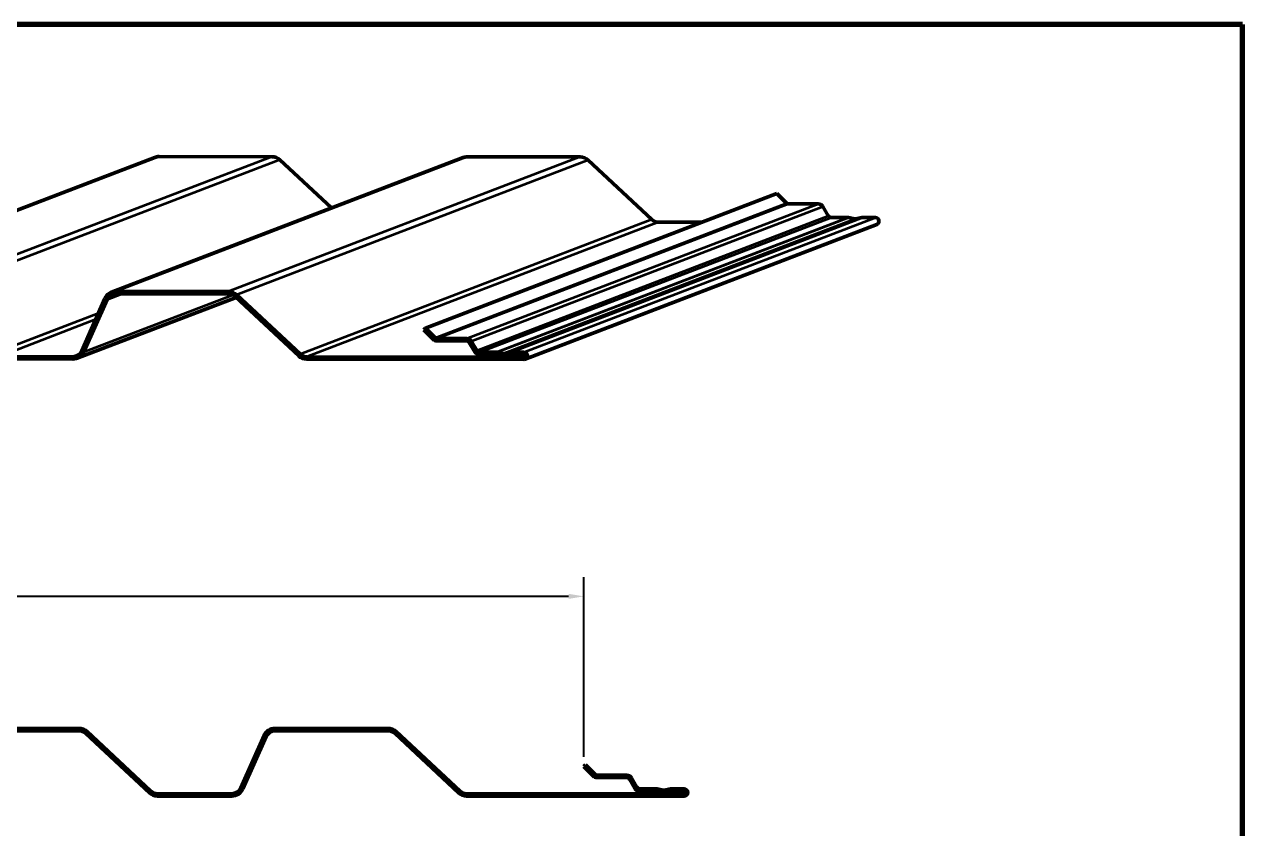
# Model space of a CAD drawing. Header units: inches. Extents: x 1.3 to 75.2, y 1.3 to 48.1.
# Drawn here: x 39.68 to 75.15, y 24.75 to 48.15 of the extents above; entities that cross this region are included whole.
import ezdxf

# ---------------------------------------------------------------- set-up
doc = ezdxf.new("R2010")
doc.units = ezdxf.units.IN
doc.header["$LTSCALE"] = 4.5
doc.header["$MEASUREMENT"] = 0
doc.layers.get('0').update_dxf_attribs({"lineweight": 13})
for name, color, linetype, lineweight in [('Border (ANSI)', 7, 'Continuous', 70), ('Dimension (ANSI)', 7, 'Continuous', 25), ('Visible (ANSI)', 7, 'Continuous', 50), ('Visible Narrow (ANSI)', 7, 'Continuous', 35)]:
    doc.layers.add(name, color=color, linetype=linetype, lineweight=lineweight)
doc.styles.add('Note Text (ANSI)', font='tahoma.ttf')
doc.dimstyles.new('Default - Fraction (ANSI)', dxfattribs={"dimscale": 4.5, "dimtxt": 0.12, "dimasz": 0.098425, "dimexe": 0.125, "dimexo": 0.0625, "dimgap": 0.031496, "dimtad": 0, "dimtih": 1, "dimtoh": 1, "dimdec": 4, "dimrnd": 1e-08, "dimzin": 0, "dimdsep": 46, "dimlunit": 5, "dimtxsty": 'Note Text (ANSI)', "dimcen": 0.09, "dimdle": 0.393701, "dimclrd": 256, "dimclre": 256, "dimclrt": 256, "dimadec": 0, "dimazin": 3, "dimtfac": 1, "dimtofl": 0, "dimtmove": 0, "dimatfit": 3, "dimfxl": 0, "dimfrac": 2, "dimtolj": 1, "dimtzin": 12, "dimlwd": -1, "dimlwe": -1, "dimarcsym": 0})

# ---------------------------------------------------------------- blocks, each defined once
blk = doc.blocks.new('Borders ATAS A Border')
at = {"layer": 'Border (ANSI)'}
for p, q in [((16.7, 10.7), (0.3, 10.7)), ((16.7, 0.3), (16.7, 10.7))]:
    blk.add_line(p, q, dxfattribs=at)
blk = doc.blocks.new('*D8')
at = {"layer": 'Defpoints', "color": 0, "transparency": 16777216}
for p in [(19.787, 31.508), (19.787, 27.61), (55.968, 26.555)]:
    blk.add_point(p, dxfattribs=at)
at = {"layer": 'Dimension (ANSI)', "transparency": 16777216}
for p, q in [((19.787, 27.892), (19.787, 32.071)), ((55.968, 26.836), (55.968, 32.071)), ((20.23, 31.508), (37.243, 31.508)), ((55.525, 31.508), (38.512, 31.508))]:
    blk.add_line(p, q, dxfattribs=at)
for points in [[(20.23, 31.582), (20.23, 31.434), (19.787, 31.508)], [(55.525, 31.582), (55.525, 31.434), (55.968, 31.508)]]:
    blk.add_solid(points, dxfattribs=at)
at = {"layer": 'Dimension (ANSI)', "transparency": 16777216, "insert": (37.385, 31.789), "char_height": 0.54, "attachment_point": 1, "style": 'Note Text (ANSI)'}
blk.add_mtext('\\A1;16{"}', dxfattribs=at)

msp = doc.modelspace()

# ---------------------------------------------------------------- linework, layer by layer
at = {"layer": 'Visible (ANSI)'}
for p, q in [((33.24384, 40.36296), (43.47751, 44.28025)), ((42.21794, 40.35686), (52.4516, 44.27415)), ((43.60165, 44.30315), (46.88457, 44.30091)), ((47.12187, 44.2071), (48.62011, 42.80751)), ((52.57575, 44.29704), (55.85866, 44.29481)), ((56.09597, 44.201), (57.95061, 42.46847)), ((61.59006, 43.2276), (51.3564, 39.31031)), ((61.86964, 42.94756), (61.59006, 43.2276)), ((62.79066, 42.92718), (61.91727, 42.92777)), ((63.08393, 42.57612), (62.92678, 42.84837)), ((64.49727, 42.32784), (54.26361, 38.41056)), ((58.14198, 42.39281), (59.407, 42.39195)), ((63.65067, 42.52851), (63.1656, 42.52884)), ((63.85543, 42.4953), (63.67332, 42.52657)), ((64.06009, 42.52631), (63.87808, 42.49528)), ((64.46012, 42.52796), (64.08274, 42.52822)), ((45.84555, 40.20724), (41.21722, 38.43559)), ((42.02471, 40.17316), (41.34891, 38.64677)), ((41.41044, 38.61929), (42.08624, 40.14568)), ((45.62499, 40.37753), (42.34208, 40.37976)), ((42.34218, 40.31229), (45.6251, 40.31005)), ((45.81647, 40.2344), (47.67111, 38.50187)), ((47.71694, 38.55118), (45.8623, 40.28371)), ((51.3564, 39.31031), (51.30888, 39.26263)), ((51.30888, 39.26263), (51.58846, 38.9826)), ((51.63598, 39.03028), (51.3564, 39.31031)), ((52.55699, 39.00989), (51.6836, 39.01048)), ((51.6837, 38.94301), (52.55709, 38.94242)), ((52.63488, 38.89738), (52.79202, 38.62514)), ((52.85026, 38.65884), (52.69312, 38.93108)), ((41.09297, 38.48016), (38.93422, 38.48163)), ((38.93432, 38.41416), (41.09308, 38.41269)), ((54.22666, 38.47123), (47.90831, 38.47553)), ((47.90842, 38.40806), (54.22677, 38.40376)), ((53.41701, 38.61122), (52.93194, 38.61155)), ((52.93204, 38.54408), (53.41711, 38.54375)), ((53.42843, 38.54278), (53.61054, 38.51151)), ((53.62177, 38.57801), (53.43966, 38.60928)), ((53.82643, 38.60902), (53.64441, 38.578)), ((53.65584, 38.51148), (53.83785, 38.5425)), ((54.22645, 38.61067), (53.84907, 38.61093)), ((53.84917, 38.54346), (54.22655, 38.5432))]:
    msp.add_line(p, q, dxfattribs=at)
at = {"layer": 'Visible (ANSI)', "color": 5, "true_color": 0x0000ff}
for p, q in [((41.26975, 27.66672), (37.97736, 27.66672)), ((50.26975, 27.66672), (46.97736, 27.66672)), ((37.97736, 27.59922), (41.26975, 27.59922)), ((41.46157, 27.52366), (43.31891, 25.79166)), ((43.36495, 25.84102), (41.5076, 27.57303)), ((46.65876, 27.45982), (45.97868, 25.93232)), ((46.04034, 25.90487), (46.72043, 27.43236)), ((46.97736, 27.59922), (50.26975, 27.59922)), ((50.46157, 27.52366), (52.31891, 25.79166)), ((52.36495, 25.84102), (50.5076, 27.57303)), ((56.01608, 26.60295), (55.96835, 26.55522)), ((56.29604, 26.32299), (56.01608, 26.60295)), ((55.96835, 26.55522), (56.24831, 26.27526)), ((57.21967, 26.30322), (56.34377, 26.30322)), ((56.34377, 26.23572), (57.21967, 26.23572)), ((57.29762, 26.19072), (57.4548, 25.91847)), ((57.51326, 25.95222), (57.35607, 26.22447)), ((58.08157, 25.90497), (57.5951, 25.90497)), ((58.28687, 25.87188), (58.10428, 25.90304)), ((58.49217, 25.90304), (58.30958, 25.87188)), ((58.89335, 25.90497), (58.51488, 25.90497)), ((45.72174, 25.76547), (43.55676, 25.76547)), ((43.55676, 25.69797), (45.72174, 25.69797)), ((58.89335, 25.76547), (52.55676, 25.76547)), ((52.55676, 25.69797), (58.89335, 25.69797)), ((57.5951, 25.83747), (58.08157, 25.83747)), ((58.09292, 25.8365), (58.27551, 25.80534)), ((58.32093, 25.80534), (58.50352, 25.8365)), ((58.51488, 25.83747), (58.89335, 25.83747))]:
    msp.add_line(p, q, dxfattribs=at)
for centre, radius, start, end in [((41.26975, 27.31797), 0.34875, 47, 90), ((46.97736, 27.31797), 0.34875, 90, 156), ((50.26975, 27.31797), 0.34875, 47, 90), ((41.26975, 27.31797), 0.28125, 47, 90), ((46.97736, 27.31797), 0.28125, 90, 156), ((50.26975, 27.31797), 0.28125, 47, 90), ((56.34377, 26.37072), 0.135, 225, 270), ((56.34377, 26.37072), 0.0675, 225, 270), ((57.21967, 26.14572), 0.1575, 30, 90), ((45.72174, 26.04672), 0.28125, 270, 336), ((45.72174, 26.04672), 0.34875, 270, 336), ((57.21967, 26.14572), 0.09, 30, 90), ((57.5951, 25.99947), 0.162, 210, 270), ((57.5951, 25.99947), 0.0945, 210, 270), ((58.08157, 25.76997), 0.135, 80.314834, 90), ((58.51488, 25.76997), 0.135, 90, 99.685166), ((58.89335, 25.80147), 0.1035, 270, 90), ((43.55676, 26.04672), 0.34875, 227, 270), ((43.55676, 26.04672), 0.28125, 227, 270), ((52.55676, 26.04672), 0.34875, 227, 270), ((52.55676, 26.04672), 0.28125, 227, 270), ((58.08157, 25.76997), 0.0675, 80.314834, 90), ((58.29822, 25.93842), 0.135, 260.314834, 279.685166), ((58.29822, 25.93842), 0.0675, 260.314834, 279.685166), ((58.51488, 25.76997), 0.0675, 90, 99.685166), ((58.89335, 25.80147), 0.036, 270, 90)]:
    msp.add_arc(centre, radius, start, end, dxfattribs=at)
at = {"layer": 'Visible (ANSI)'}
for centre, major_axis, start_param, end_param in [((43.60218, 43.95454), (-0.12467, 0.3257), 5.91803151, 6.28318531), ((46.8851, 43.95231), (-0.12467, 0.3257), 5.16753994, 5.91803151), ((52.57628, 43.94844), (-0.12467, 0.3257), 5.91803151, 6.28318531), ((55.85919, 43.94621), (-0.12467, 0.3257), 5.16753994, 5.91803151), ((61.91716, 42.99524), (0.02413, -0.06304), 5.13263335, 5.91803151), ((62.7909, 42.76974), (-0.0563, 0.14709), 4.87083396, 5.91803151), ((63.16546, 42.6233), (0.03378, -0.08826), 4.87083396, 5.91803151), ((58.14155, 42.67394), (0.10054, -0.26266), 5.16753994, 5.91803151), ((63.65088, 42.39357), (-0.04826, 0.12608), 5.74899349, 5.91803151), ((63.86665, 42.5618), (0.02413, -0.06304), 5.74899349, 6.08706954), ((64.08294, 42.39327), (-0.04826, 0.12608), 5.91803151, 6.08706954), ((64.46027, 42.4245), (0.037, -0.09666), 0, 2.77643886), ((42.34261, 40.03115), (-0.12467, 0.3257), 5.91803151, 7.06994882), ((42.34261, 40.03115), (-0.10054, 0.26266), 5.91803151, 7.06994882), ((45.62553, 40.02892), (-0.12467, 0.3257), 5.16753994, 5.91803151), ((45.62553, 40.02892), (-0.10054, 0.26266), 5.16753994, 5.91803151), ((51.6835, 39.07795), (0.02413, -0.06304), 5.13263335, 5.91803151), ((51.6835, 39.07795), (0.04826, -0.12608), 5.13263335, 5.91803151), ((52.55723, 38.85246), (-0.0563, 0.14709), 4.87083396, 5.91803151), ((52.55723, 38.85246), (-0.03217, 0.08405), 4.87083396, 5.91803151), ((41.09255, 38.76129), (0.10054, -0.26266), 5.91803151, 7.06994882), ((41.09255, 38.76129), (0.12467, -0.3257), 5.91803151, 7.06994882), ((47.90789, 38.75666), (0.12467, -0.3257), 5.16753994, 5.91803151), ((47.90789, 38.75666), (0.10054, -0.26266), 5.16753994, 5.91803151), ((52.93179, 38.70601), (0.05791, -0.15129), 4.87083396, 5.91803151), ((52.93179, 38.70601), (0.03378, -0.08826), 4.87083396, 5.91803151), ((53.41721, 38.47628), (-0.04826, 0.12608), 5.74899349, 5.91803151), ((53.41721, 38.47628), (-0.02413, 0.06304), 5.74899349, 5.91803151), ((53.63299, 38.64451), (0.04826, -0.12608), 5.74899349, 6.08706954), ((53.63299, 38.64451), (0.02413, -0.06304), 5.74899349, 6.08706954), ((53.84928, 38.47599), (-0.04826, 0.12608), 5.91803151, 6.08706954), ((53.84928, 38.47599), (-0.02413, 0.06304), 5.91803151, 6.08706954), ((54.22661, 38.50722), (0.037, -0.09666), 5.91803151, 9.05962417), ((54.22661, 38.50722), (-0.01287, 0.03362), 2.77643886, 5.91803151)]:
    msp.add_ellipse(centre, major_axis=major_axis, ratio=0.99670037, start_param=start_param, end_param=end_param, dxfattribs=at)
at = {"layer": 'Visible Narrow (ANSI)'}
for p, q in [((43.60165, 44.30315), (33.36799, 40.38586)), ((46.88457, 44.30091), (36.6509, 40.38363)), ((47.12187, 44.2071), (36.88821, 40.28981)), ((52.57575, 44.29704), (42.34208, 40.37976)), ((55.85866, 44.29481), (45.62499, 40.37753)), ((56.09597, 44.201), (45.8623, 40.28371)), ((51.63598, 39.03028), (61.86964, 42.94756)), ((51.6836, 39.01048), (61.91727, 42.92777)), ((52.55699, 39.00989), (62.79066, 42.92718)), ((52.69312, 38.93108), (62.92678, 42.84837)), ((52.85026, 38.65884), (63.08393, 42.57612)), ((57.95061, 42.46847), (47.71694, 38.55118)), ((58.14198, 42.39281), (47.90831, 38.47553)), ((52.93194, 38.61155), (63.1656, 42.52884)), ((53.41701, 38.61122), (63.65067, 42.52851)), ((53.43966, 38.60928), (63.67332, 42.52657)), ((53.62177, 38.57801), (63.85543, 42.4953)), ((53.64441, 38.578), (63.87808, 42.49528)), ((53.82643, 38.60902), (64.06009, 42.52631)), ((53.84907, 38.61093), (64.08274, 42.52822)), ((54.22645, 38.61067), (64.46012, 42.52796)), ((41.41044, 38.61929), (45.75019, 40.28047)), ((42.02471, 40.17316), (42.08624, 40.14568)), ((42.08624, 40.14568), (42.52118, 40.31216)), ((42.34208, 40.37976), (42.34218, 40.31229)), ((45.62499, 40.37753), (45.6251, 40.31005)), ((45.8623, 40.28371), (45.81647, 40.2344)), ((41.833, 39.74014), (38.74285, 38.55728)), ((41.75362, 39.56085), (38.93422, 38.48163)), ((51.58846, 38.9826), (51.63598, 39.03028)), ((51.6837, 38.94301), (51.6836, 39.01048)), ((52.55709, 38.94242), (52.55699, 39.00989)), ((52.63488, 38.89738), (52.69312, 38.93108)), ((41.27995, 38.55173), (41.09297, 38.48016)), ((41.09297, 38.48016), (41.09308, 38.41269)), ((41.34891, 38.64677), (41.41044, 38.61929)), ((47.71694, 38.55118), (47.67111, 38.50187)), ((47.90831, 38.47553), (47.90842, 38.40806)), ((52.79202, 38.62514), (52.85026, 38.65884)), ((52.93204, 38.54408), (52.93194, 38.61155)), ((53.41711, 38.54375), (53.41701, 38.61122)), ((53.42843, 38.54278), (53.43966, 38.60928)), ((53.61054, 38.51151), (53.62177, 38.57801)), ((53.65584, 38.51148), (53.64441, 38.578)), ((53.83785, 38.5425), (53.82643, 38.60902)), ((53.84917, 38.54346), (53.84907, 38.61093)), ((54.22655, 38.5432), (54.22645, 38.61067)), ((54.2506, 38.48039), (54.22666, 38.47123)), ((54.22666, 38.47123), (54.22677, 38.40376))]:
    msp.add_line(p, q, dxfattribs=at)

# ---------------------------------------------------------------- block references
at = {"xscale": 4.5, "yscale": 4.5, "zscale": 4.5}
msp.add_blockref('Borders ATAS A Border', (0, 0), dxfattribs=at)

# ---------------------------------------------------------------- dimensions: what is measured, and where the dimension line sits
at = {"layer": 'Dimension (ANSI)'}
dim = msp.add_linear_dim(base=(19.78742, 31.50809), p1=(55.96835, 26.55522), p2=(19.78742, 27.61045), angle=180, text='<>{"}', dimstyle='Default - Fraction (ANSI)', override={"dimtih": 0, "dimtoh": 0, "dimdec": 2, "dimlfac": 0.444444, "dimtp": 0, "dimtm": 0, "dimtdec": 2, "dimatfit": 1}, dxfattribs=at)
dim.commit()
dim.dimension.update_dxf_attribs({"geometry": '*D8', "text_midpoint": (37.87788, 31.50809), "dimtype": 160})

doc.saveas('drawing.dxf')
